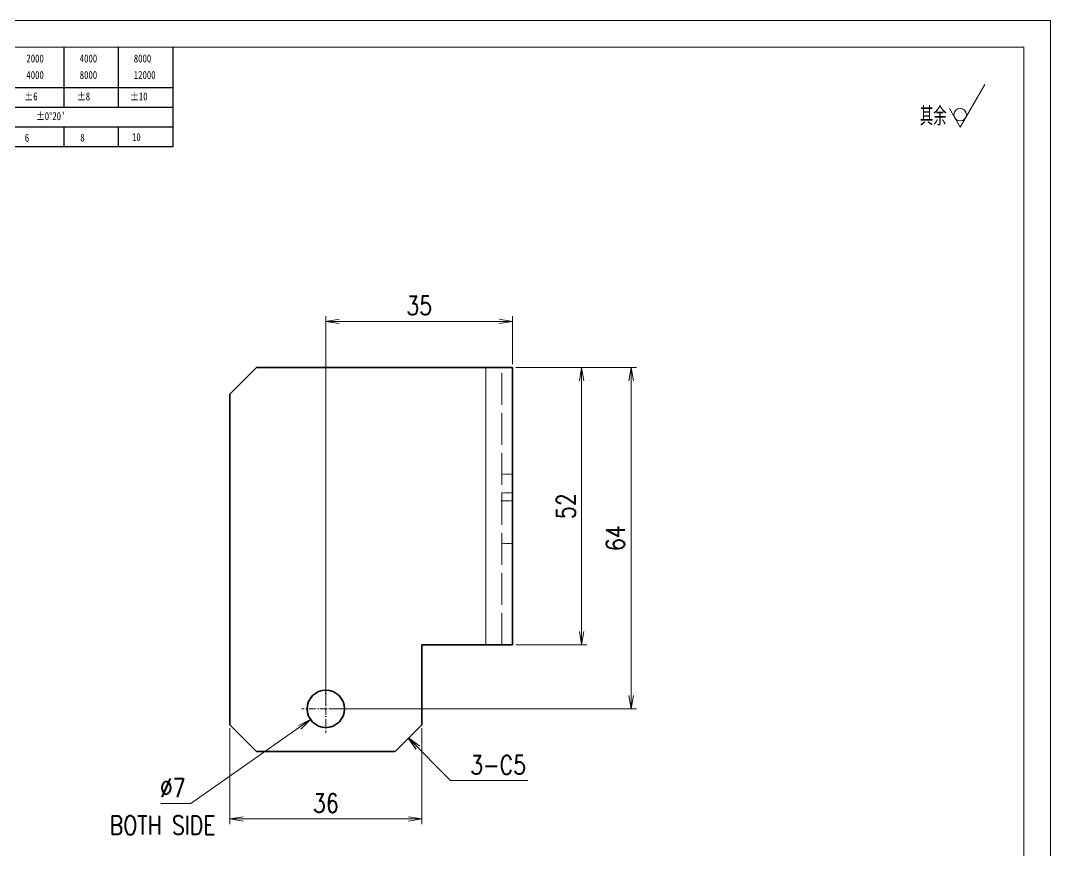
# Model space of a CAD drawing. Header units: millimetres. Extents: x 1333 to 44424, y -42879 to -1037.
# Drawn here: x 39130.4 to 39323.4, y -2627.5 to -2471.9 of the extents above; entities that cross this region are included whole.
import ezdxf

# ---------------------------------------------------------------- set-up
doc = ezdxf.new("R2010")
doc.units = ezdxf.units.MM
doc.header["$LTSCALE"] = 0.5
for name, pattern in [('AM_ISO02W050x2', [3.75, 3, -0.75]), ('AM_ISO08W050x2', [9, 6, -0.75, 1.5, -0.75]), ('DASHDOT', [18.5, 12, -3, 0.5, -3]), ('DASHED', [15, 12, -3]), ('DOT2', [0.125, 0, -0.125])]:
    doc.linetypes.add(name, pattern=pattern)
for name, color, linetype, lineweight in [('中心线', 2, 'AM_ISO08W050x2', 18), ('图框', 7, 'Continuous', 18), ('标注线', 3, 'Continuous', 18), ('粗实线', 7, 'Continuous', 35), ('虚线', 1, 'AM_ISO02W050x2', 18)]:
    doc.layers.add(name, color=color, linetype=linetype, lineweight=lineweight)
doc.layers.add('图\\M+19E79\\M+195B6\\M+18E9A', color=7, linetype='Continuous')
doc.layers.add('打印-禁用', color=7, linetype='Continuous', lineweight=15, plot=False)
doc.styles.add('DIM', font='romans.shx', dxfattribs={"width": 0.8, "bigfont": 'bigfont.shx'})
doc.styles.add('国标', font='simfang.ttf', dxfattribs={"width": 0.8})
doc.styles.add('机械长仿宋', font='gbenor.shx', dxfattribs={"height": 1, "bigfont": 'gbcbig.shx'})
doc.dimstyles.new('DEH 1-1', dxfattribs={"dimtxt": 3.5, "dimasz": 2.5, "dimexe": 1, "dimexo": 0.625, "dimgap": 1.2, "dimtad": 1, "dimtoh": 1, "dimdsep": 46, "dimtxsty": 'DIM', "dimblk": 'OPEN', "dimcen": 0, "dimclrd": 8, "dimclre": 8, "dimclrt": 2, "dimazin": 2, "dimtfac": 0.5, "dimtmove": 0, "dimatfit": 3, "dimldrblk": 'OPEN', "dimfxl": 0, "dimtolj": 2, "dimlwd": 18, "dimlwe": 18, "dimarcsym": 0})
doc.dimstyles.new('DEH 1-1$0', dxfattribs={"dimtxt": 3.5, "dimasz": 2.5, "dimexe": 1, "dimexo": 0.625, "dimgap": 1.2, "dimtad": 1, "dimzin": 9, "dimdsep": 46, "dimtxsty": 'DIM', "dimblk": 'OPEN', "dimcen": 0, "dimclrd": 8, "dimclre": 8, "dimclrt": 2, "dimazin": 2, "dimtfac": 0.5, "dimtmove": 0, "dimatfit": 3, "dimldrblk": 'OPEN', "dimfxl": 0, "dimtolj": 2, "dimlwd": 18, "dimlwe": 18, "dimarcsym": 0})
doc.dimstyles.new('DEH 1-1$3', dxfattribs={"dimtxt": 3.5, "dimasz": 2.5, "dimexe": 1, "dimexo": 0.625, "dimgap": 1.2, "dimtad": 1, "dimtoh": 1, "dimdsep": 46, "dimtxsty": 'DIM', "dimblk": 'OPEN', "dimcen": 0, "dimclrd": 8, "dimclre": 8, "dimclrt": 2, "dimazin": 2, "dimtfac": 0.5, "dimtofl": 0, "dimtmove": 0, "dimatfit": 3, "dimldrblk": 'OPEN', "dimfxl": 0, "dimtolj": 2, "dimlwd": 18, "dimlwe": 18, "dimarcsym": 0})

# ---------------------------------------------------------------- blocks, each defined once
blk = doc.blocks.new('GZDEH零件A3图框V01版')
at = {"layer": '图\\M+19E79\\M+195B6\\M+18E9A', "color": 9}
for p, q in [((3092.64, -1561.98), (3092.64, -1554.46)), ((3102.86, -1561.98), (3102.86, -1554.46)), ((3113.09, -1573.08), (3113.09, -1554.46)), ((2996.09, -1561.98), (3113.09, -1561.98)), ((3092.64, -1565.68), (3092.64, -1561.98)), ((3102.86, -1565.68), (3102.86, -1561.98)), ((2996.09, -1565.68), (3113.09, -1565.68)), ((2996.09, -1569.38), (3113.09, -1569.38)), ((3092.64, -1573.08), (3092.64, -1569.38)), ((3102.86, -1573.08), (3102.86, -1569.38)), ((2990.09, -1573.08), (3113.09, -1573.08))]:
    blk.add_line(p, q, dxfattribs=at)
at = {"layer": '图框', "linetype": 'Continuous'}
for p, q in [((3272.49, -1554.46), (2882.49, -1554.46)), ((3272.49, -1832.96), (3272.49, -1554.46))]:
    blk.add_line(p, q, dxfattribs=at)
at = {"layer": '打印-禁用', "linetype": 'Continuous'}
for p, q in [((3277.49, -1549.46), (2857.49, -1549.46)), ((3277.49, -1846.46), (3277.49, -1549.46))]:
    blk.add_line(p, q, dxfattribs=at)
at = {"layer": '图\\M+19E79\\M+195B6\\M+18E9A', "color": 9, "style": '国标', "width": 0.8}
for s, p in [('2000', (3085.57, -1557.31)), ('4000', (3095.57, -1557.31)), ('8000', (3105.7, -1557.31)), ('4000', (3085.57, -1560.41)), ('8000', (3095.57, -1560.41)), ('12000', (3105.7, -1560.41)), ('±6', (3085.22, -1564.42)), ('±8', (3095.06, -1564.42)), ('±10', (3105.02, -1564.42)), ("±0%%D20'", (3087.38, -1568.12)), ('6', (3085.28, -1572.19)), ('8', (3095.68, -1572.15)), ('10', (3105.36, -1572.06))]:
    blk.add_text(s, height=1.5, dxfattribs=at).set_placement(p)
blk = doc.blocks.new('DEH A3')
at = {"layer": '图框'}
blk.add_blockref('GZDEH零件A3图框V01版', (-2857.49, 1846.46), dxfattribs=at)
blk = doc.blocks.new('FINISHER_NON')
at = {"layer": '标注线'}
for p, q in [((0, 0), (4.62, 8)), ((-2.02, 3.5), (0, 0))]:
    blk.add_line(p, q, dxfattribs=at)
blk.add_circle((0, 2.33), 1.17, dxfattribs=at)
blk = doc.blocks.new('其余不去材料')
at = {"layer": '标注线'}
blk.add_blockref('FINISHER_NON', (0, 0), dxfattribs=at)
at = {"layer": '标注线', "color": 7, "linetype": 'DOT2', "style": '机械长仿宋'}
blk.add_text('其余', height=3.5, dxfattribs=at).set_placement((-7.56, 0.3))
blk = doc.blocks.new('_Open')
at = {"color": 0, "linetype": 'ByBlock', "lineweight": -2}
for p, q in [((-1, 0.167), (0, 0)), ((-1, -0.167), (0, 0)), ((0, 0), (-1, 0))]:
    blk.add_line(p, q, dxfattribs=at)
blk = doc.blocks.new('*D161')
at = {"layer": 'Defpoints', "color": 0, "transparency": 16777216}
for p in [(39222.61, -2536.92), (39235.55, -2536.92), (39222.61, -2588.92)]:
    blk.add_point(p, dxfattribs=at)
at = {"layer": '标注线', "color": 8, "lineweight": 18, "transparency": 16777216}
for p, q in [((39223.23, -2536.92), (39236.55, -2536.92)), ((39235.55, -2586.42), (39235.55, -2539.42)), ((39223.23, -2588.92), (39236.55, -2588.92))]:
    blk.add_line(p, q, dxfattribs=at)
at = {"layer": '标注线', "color": 8, "lineweight": 18, "transparency": 16777216, "xscale": 2.5, "yscale": 2.5, "zscale": 2.5}
for p, rotation in [((39235.55, -2536.92), 90), ((39235.55, -2588.92), 270)]:
    blk.add_blockref('_Open', p, dxfattribs=dict(at, rotation=rotation))
at = {"layer": '标注线', "color": 2, "transparency": 16777216, "insert": (39232.6, -2562.92), "char_height": 3.5, "attachment_point": 5, "rotation": 90, "style": 'DIM'}
blk.add_mtext('\\A2;52', dxfattribs=at)
blk = doc.blocks.new('*D162')
at = {"layer": 'Defpoints', "color": 0, "transparency": 16777216}
for p in [(39222.61, -2528.27), (39222.61, -2536.92), (39187.61, -2600.92)]:
    blk.add_point(p, dxfattribs=at)
at = {"layer": '标注线', "color": 8, "lineweight": 18, "transparency": 16777216}
for p, q in [((39187.61, -2600.29), (39187.61, -2527.27)), ((39190.11, -2528.27), (39220.11, -2528.27)), ((39222.61, -2536.29), (39222.61, -2527.27))]:
    blk.add_line(p, q, dxfattribs=at)
at = {"layer": '标注线', "color": 8, "lineweight": 18, "transparency": 16777216, "xscale": 2.5, "yscale": 2.5, "zscale": 2.5, "rotation": 180}
blk.add_blockref('_Open', (39187.61, -2528.27), dxfattribs=at)
at = {"layer": '标注线', "color": 8, "lineweight": 18, "transparency": 16777216, "xscale": 2.5, "yscale": 2.5, "zscale": 2.5}
blk.add_blockref('_Open', (39222.61, -2528.27), dxfattribs=at)
at = {"layer": '标注线', "color": 2, "transparency": 16777216, "insert": (39205.11, -2525.32), "char_height": 3.5, "attachment_point": 5, "style": 'DIM'}
blk.add_mtext('\\A2;35', dxfattribs=at)
blk = doc.blocks.new('*D163')
at = {"layer": 'Defpoints', "color": 0, "transparency": 16777216}
for p in [(39222.61, -2536.92), (39244.84, -2536.92), (39187.61, -2600.92)]:
    blk.add_point(p, dxfattribs=at)
at = {"layer": '标注线', "color": 8, "lineweight": 18, "transparency": 16777216}
for p, q in [((39223.23, -2536.92), (39245.84, -2536.92)), ((39244.84, -2598.42), (39244.84, -2539.42)), ((39188.23, -2600.92), (39245.84, -2600.92))]:
    blk.add_line(p, q, dxfattribs=at)
at = {"layer": '标注线', "color": 8, "lineweight": 18, "transparency": 16777216, "xscale": 2.5, "yscale": 2.5, "zscale": 2.5}
for p, rotation in [((39244.84, -2536.92), 90), ((39244.84, -2600.92), 270)]:
    blk.add_blockref('_Open', p, dxfattribs=dict(at, rotation=rotation))
at = {"layer": '标注线', "color": 2, "transparency": 16777216, "insert": (39241.89, -2568.92), "char_height": 3.5, "attachment_point": 5, "rotation": 90, "style": 'DIM'}
blk.add_mtext('\\A2;64', dxfattribs=at)
blk = doc.blocks.new('*D164')
at = {"layer": 'Defpoints', "color": 0, "transparency": 16777216}
for p in [(39169.61, -2603.92), (39205.61, -2603.92), (39169.61, -2621.56)]:
    blk.add_point(p, dxfattribs=at)
at = {"layer": '标注线', "color": 8, "lineweight": 18, "transparency": 16777216}
for p, q in [((39169.61, -2604.54), (39169.61, -2622.56)), ((39205.61, -2604.54), (39205.61, -2622.56)), ((39203.11, -2621.56), (39172.11, -2621.56))]:
    blk.add_line(p, q, dxfattribs=at)
at = {"layer": '标注线', "color": 8, "lineweight": 18, "transparency": 16777216, "xscale": 2.5, "yscale": 2.5, "zscale": 2.5, "rotation": 180}
blk.add_blockref('_Open', (39169.61, -2621.56), dxfattribs=at)
at = {"layer": '标注线', "color": 8, "lineweight": 18, "transparency": 16777216, "xscale": 2.5, "yscale": 2.5, "zscale": 2.5}
blk.add_blockref('_Open', (39205.61, -2621.56), dxfattribs=at)
at = {"layer": '标注线', "color": 2, "transparency": 16777216, "insert": (39187.61, -2618.61), "char_height": 3.5, "attachment_point": 5, "style": 'DIM'}
blk.add_mtext('\\A2;36', dxfattribs=at)
blk = doc.blocks.new('*D165')
at = {"layer": 'Defpoints', "color": 0, "transparency": 16777216}
for p in [(39190.47, -2598.9), (39184.74, -2602.93)]:
    blk.add_point(p, dxfattribs=at)
at = {"layer": '标注线', "color": 8, "lineweight": 18, "transparency": 16777216}
for p, q in [((39162.29, -2618.69), (39182.7, -2604.36)), ((39156.69, -2618.69), (39162.29, -2618.69))]:
    blk.add_line(p, q, dxfattribs=at)
at = {"layer": '标注线', "color": 8, "lineweight": 18, "transparency": 16777216, "xscale": 2.5, "yscale": 2.5, "zscale": 2.5, "rotation": 35.07305794783689}
blk.add_blockref('_Open', (39184.74, -2602.93), dxfattribs=at)
at = {"layer": '标注线', "color": 2, "transparency": 16777216, "insert": (39158.89, -2615.74), "char_height": 3.5, "attachment_point": 5, "style": 'DIM'}
blk.add_mtext('\\A2;∅7', dxfattribs=at)

msp = doc.modelspace()

# ---------------------------------------------------------------- linework, layer by layer
at = {"color": 7, "lineweight": 13}
msp.add_line((39217.606, -2588.916), (39217.606, -2536.916), dxfattribs=at)
at = {"layer": '中心线', "linetype": 'DASHDOT', "lineweight": 13, "ltscale": 0.060001}
msp.add_line((39220.406, -2561.916), (39222.806, -2561.916), dxfattribs=at)
at = {"layer": '中心线', "linetype": 'DASHDOT', "lineweight": 13, "ltscale": 0.2275}
msp.add_line((39187.606, -2596.366), (39187.606, -2605.466), dxfattribs=at)
at = {"layer": '中心线', "linetype": 'DASHDOT', "lineweight": 13, "ltscale": 0.227499}
msp.add_line((39192.156, -2600.916), (39183.056, -2600.916), dxfattribs=at)
at = {"layer": '粗实线', "lineweight": 35, "ltscale": 0.176777}
for p, q in [((39174.606, -2536.916), (39169.606, -2541.916)), ((39169.606, -2603.916), (39174.606, -2608.916)), ((39200.606, -2608.916), (39205.606, -2603.916))]:
    msp.add_line(p, q, dxfattribs=at)
at = {"layer": '粗实线', "lineweight": 35}
for p, q in [((39217.606, -2536.916), (39174.606, -2536.916)), ((39222.606, -2588.916), (39222.606, -2536.916)), ((39169.606, -2541.916), (39169.606, -2603.916)), ((39200.606, -2608.916), (39174.606, -2608.916))]:
    msp.add_line(p, q, dxfattribs=at)
at = {"layer": '粗实线', "lineweight": 35, "ltscale": 0.125}
for p, q in [((39222.606, -2536.916), (39217.606, -2536.916)), ((39222.606, -2588.916), (39217.606, -2588.916))]:
    msp.add_line(p, q, dxfattribs=at)
at = {"layer": '粗实线', "lineweight": 35, "ltscale": 0.3}
msp.add_line((39217.606, -2588.916), (39205.606, -2588.916), dxfattribs=at)
at = {"layer": '粗实线', "lineweight": 35, "ltscale": 0.375}
msp.add_line((39205.606, -2588.916), (39205.606, -2603.916), dxfattribs=at)
at = {"layer": '粗实线', "lineweight": 35}
msp.add_circle((39187.606, -2600.916), 3.5, dxfattribs=at)
at = {"layer": '虚线', "linetype": 'DASHED', "lineweight": 13}
for p, q in [((39217.606, -2588.916), (39217.606, -2536.916)), ((39217.606, -2588.916), (39217.606, -2536.916)), ((39217.606, -2588.916), (39217.606, -2536.916)), ((39220.606, -2588.916), (39220.606, -2536.916))]:
    msp.add_line(p, q, dxfattribs=at)
at = {"layer": '虚线', "linetype": 'DASHED', "lineweight": 13, "ltscale": 0.05}
for p, q in [((39220.606, -2556.916), (39222.606, -2556.916)), ((39220.606, -2556.916), (39222.606, -2556.916)), ((39220.606, -2556.916), (39222.606, -2556.916)), ((39220.606, -2556.916), (39222.606, -2556.916)), ((39220.606, -2560.416), (39222.606, -2560.416)), ((39220.606, -2560.416), (39222.606, -2560.416)), ((39220.606, -2561.916), (39222.606, -2561.916)), ((39220.606, -2561.916), (39222.606, -2561.916)), ((39220.606, -2569.916), (39222.606, -2569.916))]:
    msp.add_line(p, q, dxfattribs=at)

# ---------------------------------------------------------------- block references
at = {"layer": '图框'}
msp.add_blockref('DEH A3', (38903.404, -2768.88), dxfattribs=at)
at = {"layer": '标注线'}
msp.add_blockref('其余不去材料', (39306.485, -2491.845), dxfattribs=at)

# ---------------------------------------------------------------- texts
at = {"layer": '标注线', "color": 2, "insert": (39214.675, -2613.183), "char_height": 3.5, "attachment_point": 7, "style": 'DIM'}
msp.add_mtext('3-C5', dxfattribs=at)
at = {"layer": '标注线', "color": 2, "insert": (39147.105, -2620.993), "char_height": 3.5, "width": 33.35844, "attachment_point": 1, "style": 'DIM'}
msp.add_mtext('{\\Fromans,bigfont|c134;BOTH SIDE}', dxfattribs=at)

# ---------------------------------------------------------------- dimensions: what is measured, and where the dimension line sits
at = {"layer": '标注线'}
for base, p1, p2, picture, middle in [((39222.606, -2528.266), (39187.606, -2600.916), (39222.606, -2536.916), '*D162', (39205.106, -2525.316)), ((39169.606, -2621.558), (39205.606, -2603.916), (39169.606, -2603.916), '*D164', (39187.606, -2618.608))]:
    dim = msp.add_linear_dim(base=base, p1=p1, p2=p2, dimstyle='DEH 1-1$0', dxfattribs=at)
    dim.commit()
    dim.dimension.update_dxf_attribs({"geometry": picture, "text_midpoint": middle})
for base, p1, picture, middle in [((39244.845, -2536.916), (39187.606, -2600.916), '*D163', (39241.895, -2568.916)), ((39235.554, -2536.916), (39222.606, -2588.916), '*D161', (39232.604, -2562.916))]:
    dim = msp.add_linear_dim(base=base, p1=p1, p2=(39222.606, -2536.916), angle=90, dimstyle='DEH 1-1$0', dxfattribs=at)
    dim.commit()
    dim.dimension.update_dxf_attribs({"geometry": picture, "text_midpoint": middle})
dim = msp.add_diameter_dim_2p(p1=(39190.47, -2598.905), p2=(39184.741, -2602.927), dimstyle='DEH 1-1$3', dxfattribs=at)
dim.commit()
dim.dimension.update_dxf_attribs({"geometry": '*D165', "text_midpoint": (39158.894, -2618.688), "dimtype": 163})

# ---------------------------------------------------------------- leaders
at = {"layer": '标注线', "annotation_type": 0, "has_hookline": 1, "hookline_direction": 0, "text_width": 10.8}
msp.add_leader([(39203.106, -2606.416), (39210.975, -2614.383), (39213.475, -2614.383)], dimstyle='DEH 1-1', override={"dimgap": 1.2, "dimtad": 1}, dxfattribs=at)

doc.saveas('drawing.dxf')
